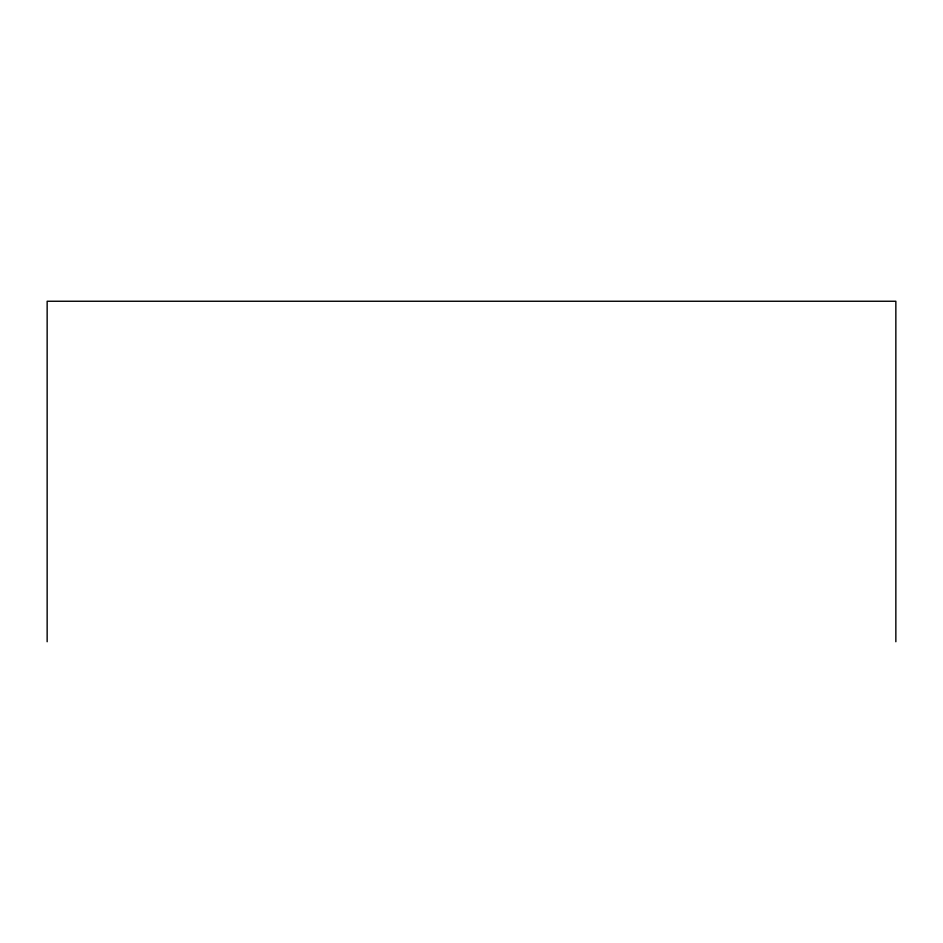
<?xml version="1.0" encoding="UTF-8"?>
<svg xmlns="http://www.w3.org/2000/svg" width="943" height="943" viewBox="0 0 943 943"><rect width="100%" height="100%" fill="white"/><g stroke="black" fill="none" stroke-linecap="round" stroke-linejoin="round"><path stroke-width="1.41" d="M895.85 641.747L895.85 301.253L47.15 301.253L47.15 641.747"/></g></svg>
